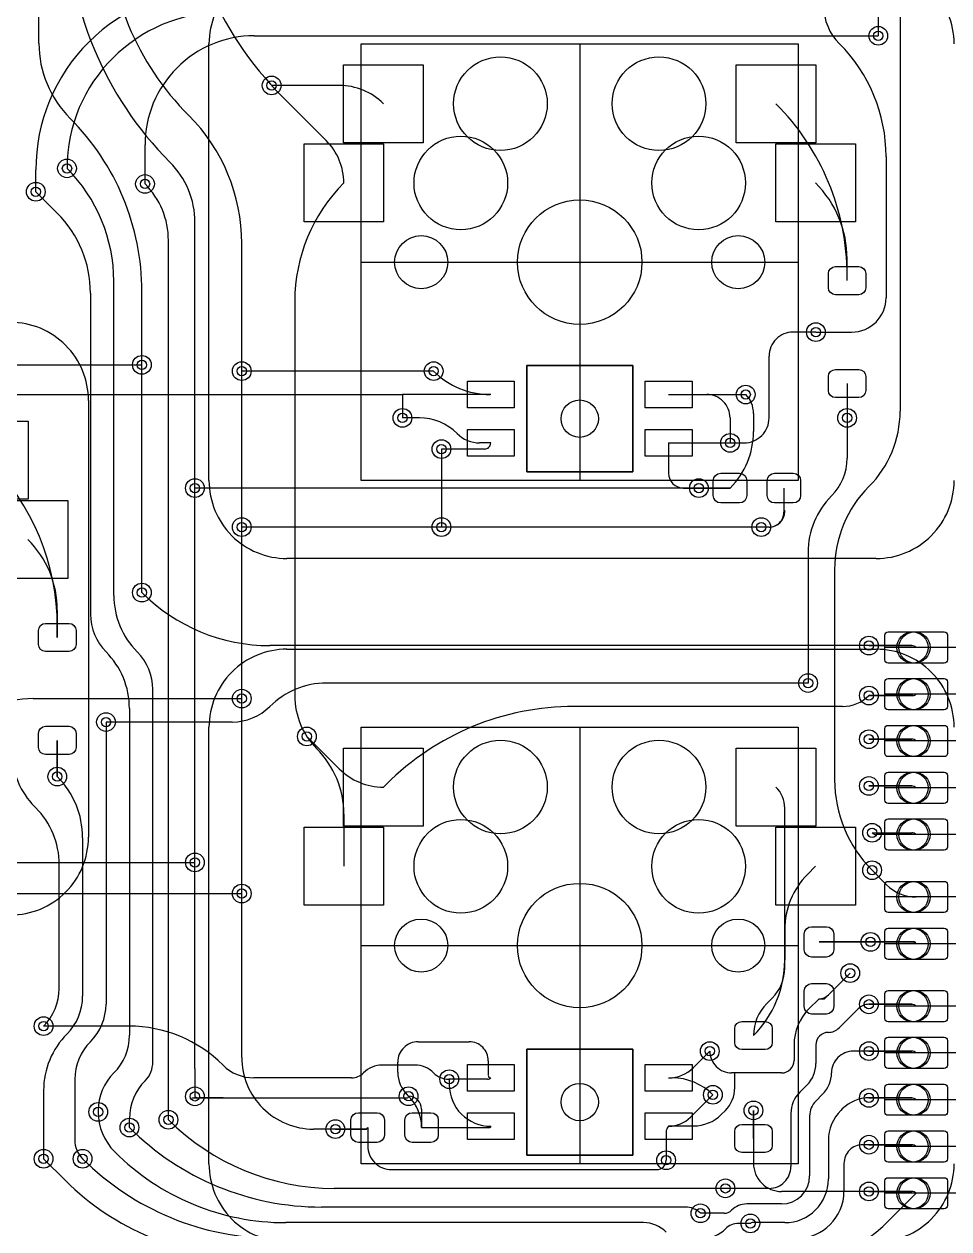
# Model space of a CAD drawing. Header units: millimetres. Extents: x -220 to 263, y -14 to 135.
# Drawn here: x -195.41 to -165.77, y 18.46 to 57.08 of the extents above; entities that cross this region are included whole.
import ezdxf

# ---------------------------------------------------------------- set-up
doc = ezdxf.new("R2010")
doc.units = ezdxf.units.MM
for name, color, linetype, lineweight, true_color in [('livello 1', 18, 'Continuous', 25, 0x000000), ('livello 2', 18, 'Continuous', 25, 0x000000), ('livello 5', 18, 'Continuous', 25, 0x000000), ('livello 9', 18, 'Continuous', 25, 0x000000)]:
    doc.layers.add(name, color=color, linetype=linetype, lineweight=lineweight, true_color=true_color)

msp = doc.modelspace()

# ---------------------------------------------------------------- linework, layer by layer
at = {"layer": 'livello 1', "color": 22, "true_color": 0xc83434, "flags": 128}
for points in [[(-189.232, 58.207, 0.414214), (-195.034, 52.405)], [(-189.034, 57.457, 0.414208), (-194.034, 52.457)], [(-188.034, 56.707, 0.414222), (-191.534, 53.207)], [(-183.893, 54.529, 0.198911), (-185.308, 55.115)], [(-169.034, 49.554, 0.198911), (-170.043, 51.989)], [(-170.767, 47.207, 0.414214), (-171.534, 46.44)], [(-172.334, 43.657, 0.414214), (-171.534, 44.457)], [(-180.653, 43.457, 0.414214), (-180.453, 43.657)], [(-171.534, 40.957, 0.414275), (-171.059, 41.432)], [(-194.345, 38.29, 0.198913), (-195.285, 40.559)], [(-191.634, 38.857, 0.198913), (-187.53, 37.157)], [(-166.821, 37.099, 0.198911), (-166.962, 37.157)], [(-185.723, 35.957, 0.198903), (-187.534, 35.207)], [(-169.179, 35.207, 0.198892), (-168.334, 35.557)], [(-166.922, 35.557, 0.198757), (-166.821, 35.599)], [(-195.12, 35.457, 0.198912), (-197.534, 34.457)], [(-188.741, 34.707, 0.198912), (-187.534, 35.207)], [(-177.784, 35.207, 0.19891), (-183.797, 32.716)], [(-166.821, 34.099, 0.198911), (-166.962, 34.157)], [(-185.312, 33.209, 0.19891), (-183.893, 32.621)], [(-166.821, 32.599, 0.198911), (-166.962, 32.657)], [(-168.234, 31.157, 0.198911), (-168.094, 31.099)], [(-170.304, 29.819, 0.198926), (-171.034, 28.057)], [(-167.768, 29.491, 0.198909), (-166.821, 29.099)], [(-166.821, 27.599, 0.198911), (-166.962, 27.657)], [(-172.034, 24.657, 0.198903), (-171.034, 27.071)], [(-169.934, 25.832, 0.198868), (-169.635, 25.956)], [(-166.821, 25.599, 0.198911), (-166.962, 25.657)], [(-189.034, 23.707, 0.198913), (-192.052, 24.957)], [(-166.821, 24.099, 0.198911), (-166.962, 24.157)], [(-189.034, 23.707, 0.198914), (-188.049, 23.299)], [(-183.93, 23.707, 0.19891), (-184.534, 23.457)], [(-182.284, 23.457, 0.198915), (-182.888, 23.707)], [(-174.753, 23.299, 0.198891), (-173.966, 23.625)], [(-184.915, 23.299, 0.198912), (-184.534, 23.457)], [(-182.284, 23.457, 0.19891), (-181.801, 23.257)], [(-180.554, 23.257, 0.1989), (-180.453, 23.299)], [(-189.934, 22.707, 0.19891), (-189.813, 22.657)], [(-183.14, 22.657, 0.414214), (-183.087, 22.71)], [(-182.672, 22.295, 0.414214), (-183.087, 22.71)], [(-166.821, 22.599, 0.198911), (-166.962, 22.657)], [(-193.034, 22.207, 0.198907), (-192.504, 20.927)], [(-174.753, 21.749, 0.198917), (-174.051, 22.04)], [(-192.034, 21.707, 0.198912), (-185.878, 19.157)], [(-190.784, 21.957, 0.198913), (-185.473, 19.757)], [(-184.446, 21.657, 0.413628), (-184.397, 21.707)], [(-180.495, 21.707, 0.414214), (-180.453, 21.749)], [(-192.504, 20.927, 0.198914), (-187.024, 18.657)], [(-184.397, 21.12, 0.414214), (-183.634, 20.357)], [(-166.821, 21.099, 0.198911), (-166.962, 21.157)], [(-193.534, 20.707, 0.198912), (-187.378, 18.157)], [(-175.134, 20.357, 0.414116), (-174.834, 20.657)], [(-172.034, 20.557, 0.414214), (-171.134, 19.657)], [(-194.083, 20.006, 0.198913), (-188.171, 17.557)], [(-166.821, 19.599, 0.198911), (-166.962, 19.657)], [(-173.734, 18.957, 0.19891), (-174.217, 19.157)], [(-174.834, 18.357, 0.198914), (-175.558, 18.657)], [(-172.51, 18.633, 0.198869), (-172.934, 18.457)], [(-171.734, 17.057, 0.198909), (-167.686, 18.734)], [(-173.658, 18.157, 0.198889), (-172.934, 18.457)]]:
    msp.add_lwpolyline(points, format="xyb", dxfattribs=at)
for points in [[(-188.034, 56.707), (-168.034, 56.707)], [(-182.618, 55.779), (-182.618, 53.279), (-185.168, 53.279), (-185.168, 55.779), (-182.618, 55.779)], [(-185.308, 55.115), (-187.476, 55.115)], [(-191.534, 51.957), (-191.534, 53.207)], [(-168.768, 53.239), (-168.768, 50.739), (-171.318, 50.739), (-171.318, 53.239), (-168.768, 53.239)], [(-195.034, 51.707), (-195.034, 52.405)], [(-169.034, 48.857), (-169.034, 49.554)], [(-168.659, 49.307), (-168.573, 49.29), (-168.5, 49.241), (-168.451, 49.168), (-168.434, 49.082), (-168.434, 48.632), (-168.451, 48.546), (-168.5, 48.473), (-168.573, 48.424), (-168.659, 48.407), (-169.409, 48.407), (-169.495, 48.424), (-169.568, 48.473), (-169.617, 48.546), (-169.634, 48.632), (-169.634, 49.082), (-169.617, 49.168), (-169.568, 49.241), (-169.495, 49.29), (-169.409, 49.307), (-168.659, 49.307)], [(-170.034, 47.207), (-170.767, 47.207)], [(-171.534, 44.457), (-171.534, 46.44)], [(-206.434, 46.157), (-191.634, 46.157)], [(-168.659, 46.007), (-168.573, 45.99), (-168.5, 45.941), (-168.451, 45.868), (-168.434, 45.782), (-168.434, 45.332), (-168.451, 45.246), (-168.5, 45.173), (-168.573, 45.124), (-168.659, 45.107), (-169.409, 45.107), (-169.495, 45.124), (-169.568, 45.173), (-169.617, 45.246), (-169.634, 45.332), (-169.634, 45.782), (-169.617, 45.868), (-169.568, 45.941), (-169.495, 45.99), (-169.409, 46.007), (-168.659, 46.007)], [(-182.284, 45.957), (-188.434, 45.957)], [(-181.203, 44.782), (-181.203, 45.632), (-179.703, 45.632), (-179.703, 44.782), (-181.203, 44.782)], [(-175.503, 44.782), (-175.503, 45.632), (-174.003, 45.632), (-174.003, 44.782), (-175.503, 44.782)], [(-207.034, 45.207), (-183.284, 45.207)], [(-180.453, 45.207), (-183.284, 45.207)], [(-183.284, 45.207), (-183.284, 44.457)], [(-174.753, 45.207), (-172.284, 45.207)], [(-169.034, 45.557), (-169.034, 44.457)], [(-181.203, 43.232), (-181.203, 44.082), (-179.703, 44.082), (-179.703, 43.232), (-181.203, 43.232)], [(-175.503, 43.232), (-175.503, 44.082), (-174.003, 44.082), (-174.003, 43.232), (-175.503, 43.232)], [(-174.753, 43.657), (-172.784, 43.657)], [(-172.784, 43.657), (-172.334, 43.657)], [(-180.653, 43.457), (-182.034, 43.457)], [(-173.322, 42.445), (-173.303, 42.535), (-173.252, 42.612), (-173.175, 42.664), (-173.084, 42.682), (-172.484, 42.682), (-172.393, 42.664), (-172.316, 42.612), (-172.265, 42.535), (-172.246, 42.445), (-172.246, 41.97), (-172.265, 41.879), (-172.316, 41.802), (-172.393, 41.75), (-172.484, 41.732), (-173.084, 41.732), (-173.175, 41.75), (-173.252, 41.802), (-173.303, 41.879), (-173.322, 41.97), (-173.322, 42.445)], [(-171.597, 42.445), (-171.578, 42.535), (-171.527, 42.612), (-171.45, 42.664), (-171.359, 42.682), (-170.759, 42.682), (-170.668, 42.664), (-170.591, 42.612), (-170.54, 42.535), (-170.522, 42.445), (-170.522, 41.97), (-170.54, 41.879), (-170.591, 41.802), (-170.668, 41.75), (-170.759, 41.732), (-171.359, 41.732), (-171.45, 41.75), (-171.527, 41.802), (-171.578, 41.879), (-171.597, 41.97), (-171.597, 42.445)], [(-173.784, 42.207), (-189.934, 42.207)], [(-172.784, 42.207), (-173.784, 42.207)], [(-171.059, 42.207), (-171.059, 41.432)], [(-194.01, 41.809), (-194.01, 39.309), (-196.56, 39.309), (-196.56, 41.809), (-194.01, 41.809)], [(-171.784, 40.957), (-188.434, 40.957)], [(-171.534, 40.957), (-171.784, 40.957)], [(-194.345, 37.419), (-194.345, 38.369)], [(-194.345, 38.29), (-194.345, 37.419)], [(-193.97, 37.869), (-193.884, 37.852), (-193.811, 37.804), (-193.762, 37.731), (-193.745, 37.644), (-193.745, 37.194), (-193.762, 37.108), (-193.811, 37.035), (-193.884, 36.987), (-193.97, 36.969), (-194.72, 36.969), (-194.806, 36.987), (-194.879, 37.035), (-194.928, 37.108), (-194.945, 37.194), (-194.945, 37.644), (-194.928, 37.731), (-194.879, 37.804), (-194.806, 37.852), (-194.72, 37.869), (-193.97, 37.869)], [(-167.821, 37.499), (-167.813, 37.537), (-167.792, 37.57), (-167.759, 37.591), (-167.721, 37.599), (-165.921, 37.599), (-165.883, 37.591), (-165.85, 37.57), (-165.829, 37.537), (-165.821, 37.499), (-165.821, 36.699), (-165.829, 36.661), (-165.85, 36.628), (-165.883, 36.606), (-165.921, 36.599), (-167.721, 36.599), (-167.759, 36.606), (-167.792, 36.628), (-167.813, 36.661), (-167.821, 36.699), (-167.821, 37.499)], [(-168.334, 37.157), (-187.53, 37.157)], [(-166.962, 37.157), (-168.334, 37.157)], [(-170.284, 35.957), (-185.723, 35.957)], [(-167.821, 35.999), (-167.813, 36.037), (-167.792, 36.07), (-167.759, 36.091), (-167.721, 36.099), (-165.921, 36.099), (-165.883, 36.091), (-165.85, 36.07), (-165.829, 36.037), (-165.821, 35.999), (-165.821, 35.199), (-165.829, 35.161), (-165.85, 35.128), (-165.883, 35.106), (-165.921, 35.099), (-167.721, 35.099), (-167.759, 35.106), (-167.792, 35.128), (-167.813, 35.161), (-167.821, 35.199), (-167.821, 35.999)], [(-166.922, 35.557), (-168.334, 35.557)], [(-195.12, 35.457), (-188.434, 35.457)], [(-169.179, 35.207), (-177.784, 35.207)], [(-193.97, 34.569), (-193.884, 34.552), (-193.811, 34.504), (-193.762, 34.431), (-193.745, 34.344), (-193.745, 33.894), (-193.762, 33.808), (-193.811, 33.735), (-193.884, 33.687), (-193.97, 33.669), (-194.72, 33.669), (-194.806, 33.687), (-194.879, 33.735), (-194.928, 33.808), (-194.945, 33.894), (-194.945, 34.344), (-194.928, 34.431), (-194.879, 34.504), (-194.806, 34.552), (-194.72, 34.569), (-193.97, 34.569)], [(-188.741, 34.707), (-192.784, 34.707)], [(-167.821, 34.499), (-167.813, 34.537), (-167.792, 34.57), (-167.759, 34.591), (-167.721, 34.599), (-165.921, 34.599), (-165.883, 34.591), (-165.85, 34.57), (-165.829, 34.537), (-165.821, 34.499), (-165.821, 33.699), (-165.829, 33.661), (-165.85, 33.628), (-165.883, 33.606), (-165.921, 33.599), (-167.721, 33.599), (-167.759, 33.606), (-167.792, 33.628), (-167.813, 33.661), (-167.821, 33.699), (-167.821, 34.499)], [(-194.345, 32.957), (-194.345, 34.119)], [(-185.312, 33.209), (-186.347, 34.244)], [(-166.962, 34.157), (-168.334, 34.157)], [(-182.618, 33.871), (-182.618, 31.371), (-185.168, 31.371), (-185.168, 33.871), (-182.618, 33.871)], [(-167.821, 32.999), (-167.813, 33.037), (-167.792, 33.07), (-167.759, 33.091), (-167.721, 33.099), (-165.921, 33.099), (-165.883, 33.091), (-165.85, 33.07), (-165.829, 33.037), (-165.821, 32.999), (-165.821, 32.199), (-165.829, 32.161), (-165.85, 32.128), (-165.883, 32.106), (-165.921, 32.099), (-167.721, 32.099), (-167.759, 32.106), (-167.792, 32.128), (-167.813, 32.161), (-167.821, 32.199), (-167.821, 32.999)], [(-183.797, 32.716), (-183.893, 32.621)], [(-166.962, 32.657), (-168.334, 32.657)], [(-168.768, 31.331), (-168.768, 28.831), (-171.318, 28.831), (-171.318, 31.331), (-168.768, 31.331)], [(-167.821, 31.499), (-167.813, 31.537), (-167.792, 31.57), (-167.759, 31.591), (-167.721, 31.599), (-165.921, 31.599), (-165.883, 31.591), (-165.85, 31.57), (-165.829, 31.537), (-165.821, 31.499), (-165.821, 30.699), (-165.829, 30.661), (-165.85, 30.628), (-165.883, 30.606), (-165.921, 30.599), (-167.721, 30.599), (-167.759, 30.606), (-167.792, 30.628), (-167.813, 30.661), (-167.821, 30.699), (-167.821, 31.499)], [(-166.821, 31.099), (-168.094, 31.099)], [(-204.534, 30.207), (-189.934, 30.207)], [(-170.043, 30.081), (-170.304, 29.819)], [(-167.768, 29.491), (-168.234, 29.957)], [(-167.821, 29.499), (-167.813, 29.537), (-167.792, 29.57), (-167.759, 29.591), (-167.721, 29.599), (-165.921, 29.599), (-165.883, 29.591), (-165.85, 29.57), (-165.829, 29.537), (-165.821, 29.499), (-165.821, 28.699), (-165.829, 28.661), (-165.85, 28.628), (-165.883, 28.606), (-165.921, 28.599), (-167.721, 28.599), (-167.759, 28.606), (-167.792, 28.628), (-167.813, 28.661), (-167.821, 28.699), (-167.821, 29.499)], [(-204.827, 29.207), (-188.534, 29.207)], [(-188.534, 29.207), (-188.434, 29.207)], [(-171.034, 28.057), (-171.034, 27.071)], [(-169.697, 28.145), (-169.606, 28.126), (-169.529, 28.075), (-169.477, 27.998), (-169.459, 27.907), (-169.459, 27.407), (-169.477, 27.316), (-169.529, 27.239), (-169.606, 27.188), (-169.697, 27.17), (-170.172, 27.17), (-170.262, 27.188), (-170.339, 27.239), (-170.391, 27.316), (-170.409, 27.407), (-170.409, 27.907), (-170.391, 27.998), (-170.339, 28.075), (-170.262, 28.126), (-170.172, 28.145), (-169.697, 28.145)], [(-167.821, 27.999), (-167.813, 28.037), (-167.792, 28.07), (-167.759, 28.091), (-167.721, 28.099), (-165.921, 28.099), (-165.883, 28.091), (-165.85, 28.07), (-165.829, 28.037), (-165.821, 27.999), (-165.821, 27.199), (-165.829, 27.161), (-165.85, 27.128), (-165.883, 27.106), (-165.921, 27.099), (-167.721, 27.099), (-167.759, 27.106), (-167.792, 27.128), (-167.813, 27.161), (-167.821, 27.199), (-167.821, 27.999)], [(-169.934, 27.657), (-168.284, 27.657)], [(-166.962, 27.657), (-168.284, 27.657)], [(-168.284, 27.657), (-166.879, 27.657)], [(-166.879, 27.657), (-166.821, 27.599)], [(-169.635, 25.956), (-168.934, 26.657)], [(-169.697, 26.32), (-169.606, 26.301), (-169.529, 26.25), (-169.477, 26.173), (-169.459, 26.082), (-169.459, 25.582), (-169.477, 25.491), (-169.529, 25.414), (-169.606, 25.363), (-169.697, 25.345), (-170.172, 25.345), (-170.262, 25.363), (-170.339, 25.414), (-170.391, 25.491), (-170.409, 25.582), (-170.409, 26.082), (-170.391, 26.173), (-170.339, 26.25), (-170.262, 26.301), (-170.172, 26.32), (-169.697, 26.32)], [(-167.821, 25.999), (-167.813, 26.037), (-167.792, 26.07), (-167.759, 26.091), (-167.721, 26.099), (-165.921, 26.099), (-165.883, 26.091), (-165.85, 26.07), (-165.829, 26.037), (-165.821, 25.999), (-165.821, 25.199), (-165.829, 25.161), (-165.85, 25.128), (-165.883, 25.106), (-165.921, 25.099), (-167.721, 25.099), (-167.759, 25.106), (-167.792, 25.128), (-167.813, 25.161), (-167.821, 25.199), (-167.821, 25.999)], [(-166.962, 25.657), (-168.334, 25.657)], [(-171.659, 25.107), (-171.573, 25.09), (-171.5, 25.041), (-171.451, 24.968), (-171.434, 24.882), (-171.434, 24.432), (-171.451, 24.346), (-171.5, 24.273), (-171.573, 24.224), (-171.659, 24.207), (-172.409, 24.207), (-172.495, 24.224), (-172.568, 24.273), (-172.617, 24.346), (-172.634, 24.432), (-172.634, 24.882), (-172.617, 24.968), (-172.568, 25.041), (-172.495, 25.09), (-172.409, 25.107), (-171.659, 25.107)], [(-192.052, 24.957), (-194.784, 24.957)], [(-167.821, 24.499), (-167.813, 24.537), (-167.792, 24.57), (-167.759, 24.591), (-167.721, 24.599), (-165.921, 24.599), (-165.883, 24.591), (-165.85, 24.57), (-165.829, 24.537), (-165.821, 24.499), (-165.821, 23.699), (-165.829, 23.661), (-165.85, 23.628), (-165.883, 23.606), (-165.921, 23.599), (-167.721, 23.599), (-167.759, 23.606), (-167.792, 23.628), (-167.813, 23.661), (-167.821, 23.699), (-167.821, 24.499)], [(-173.966, 23.625), (-173.434, 24.157)], [(-166.962, 24.157), (-168.334, 24.157)], [(-182.888, 23.707), (-183.93, 23.707)], [(-179.703, 23.724), (-179.703, 22.874), (-181.203, 22.874), (-181.203, 23.724), (-179.703, 23.724)], [(-174.003, 23.724), (-174.003, 22.874), (-175.503, 22.874), (-175.503, 23.724), (-174.003, 23.724)], [(-186.284, 23.299), (-188.049, 23.299)], [(-184.915, 23.299), (-186.284, 23.299)], [(-181.784, 23.257), (-181.801, 23.257)], [(-180.554, 23.257), (-181.784, 23.257)], [(-167.821, 22.999), (-167.813, 23.037), (-167.792, 23.07), (-167.759, 23.091), (-167.721, 23.099), (-165.921, 23.099), (-165.883, 23.091), (-165.85, 23.07), (-165.829, 23.037), (-165.821, 22.999), (-165.821, 22.199), (-165.829, 22.161), (-165.85, 22.128), (-165.883, 22.106), (-165.921, 22.099), (-167.721, 22.099), (-167.759, 22.106), (-167.792, 22.128), (-167.813, 22.161), (-167.821, 22.199), (-167.821, 22.999)], [(-190.034, 22.657), (-189.034, 22.657)], [(-189.034, 22.657), (-189.813, 22.657)], [(-189.034, 22.657), (-183.14, 22.657)], [(-174.051, 22.04), (-173.334, 22.757)], [(-166.962, 22.657), (-168.334, 22.657)], [(-183.859, 21.47), (-183.877, 21.379), (-183.929, 21.302), (-184.006, 21.25), (-184.097, 21.232), (-184.697, 21.232), (-184.787, 21.25), (-184.864, 21.302), (-184.916, 21.379), (-184.934, 21.47), (-184.934, 21.945), (-184.916, 22.035), (-184.864, 22.112), (-184.787, 22.164), (-184.697, 22.182), (-184.097, 22.182), (-184.006, 22.164), (-183.929, 22.112), (-183.877, 22.035), (-183.859, 21.945), (-183.859, 21.47)], [(-182.134, 21.47), (-182.152, 21.379), (-182.204, 21.302), (-182.281, 21.25), (-182.371, 21.232), (-182.972, 21.232), (-183.062, 21.25), (-183.139, 21.302), (-183.191, 21.379), (-183.209, 21.47), (-183.209, 21.945), (-183.191, 22.035), (-183.139, 22.112), (-183.062, 22.164), (-182.972, 22.182), (-182.371, 22.182), (-182.281, 22.164), (-182.204, 22.112), (-182.152, 22.035), (-182.134, 21.945), (-182.134, 21.47)], [(-182.672, 22.295), (-182.672, 21.707)], [(-179.703, 22.174), (-179.703, 21.324), (-181.203, 21.324), (-181.203, 22.174), (-179.703, 22.174)], [(-174.003, 22.174), (-174.003, 21.324), (-175.503, 21.324), (-175.503, 22.174), (-174.003, 22.174)], [(-172.034, 22.257), (-172.034, 21.357)], [(-184.447, 21.657), (-185.434, 21.657)], [(-184.397, 21.707), (-184.397, 21.12)], [(-182.672, 21.707), (-180.495, 21.707)], [(-171.659, 21.807), (-171.573, 21.79), (-171.5, 21.741), (-171.451, 21.668), (-171.434, 21.582), (-171.434, 21.132), (-171.451, 21.046), (-171.5, 20.973), (-171.573, 20.924), (-171.659, 20.907), (-172.409, 20.907), (-172.495, 20.924), (-172.568, 20.973), (-172.617, 21.046), (-172.634, 21.132), (-172.634, 21.582), (-172.617, 21.668), (-172.568, 21.741), (-172.495, 21.79), (-172.409, 21.807), (-171.659, 21.807)], [(-172.034, 21.357), (-172.034, 20.557)], [(-167.821, 21.499), (-167.813, 21.537), (-167.792, 21.57), (-167.759, 21.591), (-167.721, 21.599), (-165.921, 21.599), (-165.883, 21.591), (-165.85, 21.57), (-165.829, 21.537), (-165.821, 21.499), (-165.821, 20.699), (-165.829, 20.661), (-165.85, 20.628), (-165.883, 20.606), (-165.921, 20.599), (-167.721, 20.599), (-167.759, 20.606), (-167.792, 20.628), (-167.813, 20.661), (-167.821, 20.699), (-167.821, 21.499)], [(-166.962, 21.157), (-168.334, 21.157)], [(-194.083, 20.006), (-194.784, 20.707)], [(-183.634, 20.357), (-175.134, 20.357)], [(-167.821, 19.999), (-167.813, 20.037), (-167.792, 20.07), (-167.759, 20.091), (-167.721, 20.099), (-165.921, 20.099), (-165.883, 20.091), (-165.85, 20.07), (-165.829, 20.037), (-165.821, 19.999), (-165.821, 19.199), (-165.829, 19.161), (-165.85, 19.128), (-165.883, 19.106), (-165.921, 19.099), (-167.721, 19.099), (-167.759, 19.106), (-167.792, 19.128), (-167.813, 19.161), (-167.821, 19.199), (-167.821, 19.999)], [(-184.284, 19.757), (-185.473, 19.757)], [(-172.934, 19.757), (-184.284, 19.757)], [(-168.334, 19.657), (-171.134, 19.657)], [(-166.962, 19.657), (-168.334, 19.657)], [(-166.821, 19.599), (-167.686, 18.734)], [(-185.034, 19.157), (-185.878, 19.157)], [(-177.834, 19.157), (-185.034, 19.157)], [(-174.217, 19.157), (-177.834, 19.157)], [(-175.558, 18.657), (-187.024, 18.657)], [(-172.134, 18.633), (-172.51, 18.633)]]:
    msp.add_lwpolyline(points, dxfattribs=at)
at = {"layer": 'livello 1', "color": 254, "true_color": 0xd0d2cd, "flags": 128}
for points in [[(-179.303, 46.132), (-175.903, 46.132)], [(-179.303, 42.732), (-179.303, 46.132)], [(-175.903, 46.132), (-179.303, 46.132)], [(-179.303, 46.132), (-179.303, 42.732)], [(-175.903, 46.132), (-175.903, 42.732)], [(-175.903, 42.732), (-175.903, 46.132)], [(-175.903, 42.732), (-179.303, 42.732)], [(-179.303, 42.732), (-175.903, 42.732)], [(-179.303, 20.824), (-179.303, 24.224)], [(-179.303, 24.224), (-175.903, 24.224)], [(-175.903, 24.224), (-179.303, 24.224)], [(-179.303, 24.224), (-179.303, 20.824)], [(-175.903, 24.224), (-175.903, 20.824)], [(-175.903, 20.824), (-175.903, 24.224)], [(-175.903, 20.824), (-179.303, 20.824)], [(-179.303, 20.824), (-175.903, 20.824)]]:
    msp.add_lwpolyline(points, dxfattribs=at)
at = {"layer": 'livello 1', "color": 7, "true_color": 0xececec}
for centre in [(-168.034, 56.707), (-187.476, 55.115), (-194.034, 52.457), (-191.534, 51.957), (-195.034, 51.707), (-170.034, 47.207), (-191.634, 46.157), (-188.434, 45.957), (-182.284, 45.957), (-172.284, 45.207), (-183.284, 44.457), (-169.034, 44.457), (-182.034, 43.457), (-172.784, 43.657), (-189.934, 42.207), (-173.784, 42.207), (-188.434, 40.957), (-182.034, 40.957), (-171.784, 40.957), (-191.634, 38.857), (-168.334, 37.157), (-170.284, 35.957), (-188.434, 35.457), (-168.334, 35.557), (-192.784, 34.707), (-186.347, 34.244), (-168.334, 34.157), (-194.345, 32.957), (-168.334, 32.657), (-168.234, 31.157), (-189.934, 30.207), (-168.234, 29.957), (-188.434, 29.207), (-168.284, 27.657), (-168.934, 26.657), (-168.334, 25.657), (-194.784, 24.957), (-173.434, 24.157), (-168.334, 24.157), (-181.784, 23.257), (-189.934, 22.707), (-183.087, 22.71), (-173.334, 22.757), (-168.334, 22.657), (-193.034, 22.207), (-172.034, 22.257), (-190.784, 21.957), (-192.034, 21.707), (-185.434, 21.657), (-168.334, 21.157), (-194.784, 20.707), (-193.534, 20.707), (-174.834, 20.657), (-172.934, 19.757), (-168.334, 19.657), (-173.734, 18.957), (-172.134, 18.633)]:
    msp.add_circle(centre, 0.3, dxfattribs=at)
at = {"layer": 'livello 1', "color": 7}
for centre, radius in [((-168.034, 56.707), 0.15), ((-180.143, 54.529), 1.5), ((-175.063, 54.529), 1.5), ((-187.476, 55.115), 0.15), ((-181.413, 51.989), 1.5), ((-173.793, 51.989), 1.5), ((-194.034, 52.457), 0.15), ((-195.034, 51.707), 0.15), ((-191.534, 51.957), 0.15), ((-177.603, 49.449), 1.994), ((-177.603, 49.449), 1.994), ((-182.683, 49.449), 0.851), ((-182.683, 49.449), 0.851), ((-172.523, 49.449), 0.851), ((-172.523, 49.449), 0.851), ((-170.034, 47.207), 0.15), ((-191.634, 46.157), 0.15), ((-188.434, 45.957), 0.15), ((-182.284, 45.957), 0.15), ((-172.284, 45.207), 0.15), ((-183.284, 44.457), 0.15), ((-169.034, 44.457), 0.15), ((-172.784, 43.657), 0.15), ((-182.034, 43.457), 0.15), ((-189.934, 42.207), 0.15), ((-173.784, 42.207), 0.15), ((-188.434, 40.957), 0.15), ((-182.034, 40.957), 0.15), ((-171.784, 40.957), 0.15), ((-191.634, 38.857), 0.15), ((-168.334, 37.157), 0.15), ((-170.284, 35.957), 0.15), ((-188.434, 35.457), 0.15), ((-168.334, 35.557), 0.15), ((-192.784, 34.707), 0.15), ((-186.347, 34.244), 0.15), ((-180.143, 32.621), 1.5), ((-175.063, 32.621), 1.5), ((-168.334, 34.157), 0.15), ((-194.345, 32.957), 0.15), ((-168.334, 32.657), 0.15), ((-181.413, 30.081), 1.5), ((-173.793, 30.081), 1.5), ((-168.234, 31.157), 0.15), ((-189.934, 30.207), 0.15), ((-168.234, 29.957), 0.15), ((-188.434, 29.207), 0.15), ((-177.603, 27.541), 1.994), ((-177.603, 27.541), 1.994), ((-182.683, 27.541), 0.851), ((-182.683, 27.541), 0.851), ((-172.523, 27.541), 0.851), ((-172.523, 27.541), 0.851), ((-168.284, 27.657), 0.15), ((-168.934, 26.657), 0.15), ((-168.334, 25.657), 0.15), ((-194.784, 24.957), 0.15), ((-173.434, 24.157), 0.15), ((-168.334, 24.157), 0.15), ((-181.784, 23.257), 0.15), ((-189.934, 22.707), 0.15), ((-183.087, 22.71), 0.15), ((-173.334, 22.757), 0.15), ((-168.334, 22.657), 0.15), ((-172.034, 22.257), 0.15), ((-193.034, 22.207), 0.15), ((-190.784, 21.957), 0.15), ((-192.034, 21.707), 0.15), ((-185.434, 21.657), 0.15), ((-168.334, 21.157), 0.15), ((-194.784, 20.707), 0.15), ((-193.534, 20.707), 0.15), ((-174.834, 20.657), 0.15), ((-172.934, 19.757), 0.15), ((-168.334, 19.657), 0.15), ((-173.734, 18.957), 0.15), ((-172.134, 18.633), 0.15)]:
    msp.add_circle(centre, radius, dxfattribs=at)
at = {"layer": 'livello 1', "color": 22, "true_color": 0xc83434}
for centre in [(-177.603, 44.432), (-177.603, 22.524)]:
    msp.add_circle(centre, 0.599, dxfattribs=at)
at = {"layer": 'livello 2', "color": 163, "true_color": 0x4d7fc4, "flags": 128}
for points in [[(-167.334, 71.849), (-167.334, 44.671)], [(-168.034, 71.543), (-168.034, 56.707)], [(-194.934, 56.471), (-194.934, 65.509)], [(-172.588, 53.279), (-172.588, 55.779), (-170.038, 55.779), (-170.038, 53.279), (-172.588, 53.279)], [(-187.134, 54.757), (-185.726, 53.349)], [(-186.438, 50.739), (-186.438, 53.239), (-183.888, 53.239), (-183.888, 50.739), (-186.438, 50.739)], [(-167.784, 52.836), (-167.784, 48.311)], [(-195.034, 51.707), (-194.345, 51.018)], [(-189.934, 42.207), (-189.934, 50.726)], [(-190.784, 21.957), (-190.784, 50.146)], [(-188.434, 45.957), (-188.434, 50.053)], [(-168.659, 49.307), (-168.573, 49.29), (-168.5, 49.241), (-168.451, 49.168), (-168.434, 49.082), (-168.434, 48.632), (-168.451, 48.546), (-168.5, 48.473), (-168.573, 48.424), (-168.659, 48.407), (-169.409, 48.407), (-169.495, 48.424), (-169.568, 48.473), (-169.617, 48.546), (-169.634, 48.632), (-169.634, 49.082), (-169.617, 49.168), (-169.568, 49.241), (-169.495, 49.29), (-169.409, 49.307), (-168.659, 49.307)], [(-192.534, 46.457), (-192.534, 48.836)], [(-169.034, 48.857), (-169.034, 49.028)], [(-193.284, 48.457), (-193.284, 38.664)], [(-191.634, 46.157), (-191.634, 48.504)], [(-186.734, 48.195), (-186.734, 35.547)], [(-170.034, 47.207), (-168.888, 47.207)], [(-192.534, 39.207), (-192.534, 46.457)], [(-191.634, 38.857), (-191.634, 46.157)], [(-168.659, 46.007), (-168.573, 45.99), (-168.5, 45.941), (-168.451, 45.868), (-168.434, 45.782), (-168.434, 45.332), (-168.451, 45.246), (-168.5, 45.173), (-168.573, 45.124), (-168.659, 45.107), (-169.409, 45.107), (-169.495, 45.124), (-169.568, 45.173), (-169.617, 45.246), (-169.634, 45.332), (-169.634, 45.782), (-169.617, 45.868), (-169.568, 45.941), (-169.495, 45.99), (-169.409, 46.007), (-168.659, 46.007)], [(-188.434, 40.957), (-188.434, 45.957)], [(-181.203, 44.782), (-181.203, 45.632), (-179.703, 45.632), (-179.703, 44.782), (-181.203, 44.782)], [(-175.503, 44.782), (-175.503, 45.632), (-174.003, 45.632), (-174.003, 44.782), (-175.503, 44.782)], [(-180.453, 45.207), (-180.474, 45.207)], [(-174.753, 45.207), (-173.534, 45.207)], [(-169.034, 45.557), (-169.034, 43.164)], [(-182.741, 44.457), (-183.284, 44.457)], [(-172.784, 44.457), (-172.784, 43.657)], [(-172.034, 44.603), (-172.034, 44.018)], [(-197.83, 41.849), (-197.83, 44.349), (-195.28, 44.349), (-195.28, 41.849), (-197.83, 41.849)], [(-181.203, 43.232), (-181.203, 44.082), (-179.703, 44.082), (-179.703, 43.232), (-181.203, 43.232)], [(-175.503, 43.232), (-175.503, 44.082), (-174.003, 44.082), (-174.003, 43.232), (-175.503, 43.232)], [(-180.453, 43.657), (-180.81, 43.657)], [(-174.753, 43.657), (-174.753, 42.676)], [(-182.034, 43.457), (-182.034, 40.957)], [(-173.322, 42.445), (-173.303, 42.535), (-173.252, 42.612), (-173.175, 42.664), (-173.084, 42.682), (-172.484, 42.682), (-172.393, 42.664), (-172.316, 42.612), (-172.265, 42.535), (-172.246, 42.445), (-172.246, 41.97), (-172.265, 41.879), (-172.316, 41.802), (-172.393, 41.75), (-172.484, 41.732), (-173.084, 41.732), (-173.175, 41.75), (-173.252, 41.802), (-173.303, 41.879), (-173.322, 41.97), (-173.322, 42.445)], [(-171.597, 42.445), (-171.578, 42.535), (-171.527, 42.612), (-171.45, 42.664), (-171.359, 42.682), (-170.759, 42.682), (-170.668, 42.664), (-170.591, 42.612), (-170.54, 42.535), (-170.522, 42.445), (-170.522, 41.97), (-170.54, 41.879), (-170.591, 41.802), (-170.668, 41.75), (-170.759, 41.732), (-171.359, 41.732), (-171.45, 41.75), (-171.527, 41.802), (-171.578, 41.879), (-171.597, 41.97), (-171.597, 42.445)], [(-189.934, 30.207), (-189.934, 42.207)], [(-174.284, 42.207), (-172.784, 42.207)], [(-171.059, 42.207), (-171.059, 41.517)], [(-188.434, 35.457), (-188.434, 40.957)], [(-171.534, 40.957), (-171.784, 40.957)], [(-170.284, 40.146), (-170.284, 35.957)], [(-169.434, 39.601), (-169.434, 32.854)], [(-192.534, 38.768), (-192.534, 39.207)], [(-193.284, 38.664), (-193.284, 38.164)], [(-193.97, 37.869), (-193.884, 37.852), (-193.811, 37.804), (-193.762, 37.731), (-193.745, 37.644), (-193.745, 37.194), (-193.762, 37.108), (-193.811, 37.035), (-193.884, 36.987), (-193.97, 36.969), (-194.72, 36.969), (-194.806, 36.987), (-194.879, 37.035), (-194.928, 37.108), (-194.945, 37.194), (-194.945, 37.644), (-194.928, 37.731), (-194.879, 37.804), (-194.806, 37.852), (-194.72, 37.869), (-193.97, 37.869)], [(-194.345, 37.419), (-194.345, 37.764)], [(-167.821, 37.499), (-167.813, 37.537), (-167.792, 37.57), (-167.759, 37.591), (-167.721, 37.599), (-165.921, 37.599), (-165.883, 37.591), (-165.85, 37.57), (-165.829, 37.537), (-165.821, 37.499), (-165.821, 36.699), (-165.829, 36.661), (-165.85, 36.628), (-165.883, 36.606), (-165.921, 36.599), (-167.721, 36.599), (-167.759, 36.606), (-167.792, 36.628), (-167.813, 36.661), (-167.821, 36.699), (-167.821, 37.499)], [(-168.334, 37.157), (-166.962, 37.157)], [(-167.821, 35.999), (-167.813, 36.037), (-167.792, 36.07), (-167.759, 36.091), (-167.721, 36.099), (-165.921, 36.099), (-165.883, 36.091), (-165.85, 36.07), (-165.829, 36.037), (-165.821, 35.999), (-165.821, 35.199), (-165.829, 35.161), (-165.85, 35.128), (-165.883, 35.106), (-165.921, 35.099), (-167.721, 35.099), (-167.759, 35.106), (-167.792, 35.128), (-167.813, 35.161), (-167.821, 35.199), (-167.821, 35.999)], [(-191.284, 24.457), (-191.284, 35.75)], [(-168.334, 35.557), (-166.922, 35.557)], [(-188.434, 29.207), (-188.434, 35.457)], [(-192.034, 35.146), (-192.034, 24.664)], [(-193.97, 34.569), (-193.884, 34.552), (-193.811, 34.504), (-193.762, 34.431), (-193.745, 34.344), (-193.745, 33.894), (-193.762, 33.808), (-193.811, 33.735), (-193.884, 33.687), (-193.97, 33.669), (-194.72, 33.669), (-194.806, 33.687), (-194.879, 33.735), (-194.928, 33.808), (-194.945, 33.894), (-194.945, 34.344), (-194.928, 34.431), (-194.879, 34.504), (-194.806, 34.552), (-194.72, 34.569), (-193.97, 34.569)], [(-192.784, 34.707), (-192.784, 25.664)], [(-167.821, 34.499), (-167.813, 34.537), (-167.792, 34.57), (-167.759, 34.591), (-167.721, 34.599), (-165.921, 34.599), (-165.883, 34.591), (-165.85, 34.57), (-165.829, 34.537), (-165.821, 34.499), (-165.821, 33.699), (-165.829, 33.661), (-165.85, 33.628), (-165.883, 33.606), (-165.921, 33.599), (-167.721, 33.599), (-167.759, 33.606), (-167.792, 33.628), (-167.813, 33.661), (-167.821, 33.699), (-167.821, 34.499)], [(-194.345, 34.119), (-194.345, 32.957)], [(-168.334, 34.157), (-166.962, 34.157)], [(-172.588, 31.371), (-172.588, 33.871), (-170.038, 33.871), (-170.038, 31.371), (-172.588, 31.371)], [(-167.821, 32.999), (-167.813, 33.037), (-167.792, 33.07), (-167.759, 33.091), (-167.721, 33.099), (-165.921, 33.099), (-165.883, 33.091), (-165.85, 33.07), (-165.829, 33.037), (-165.821, 32.999), (-165.821, 32.199), (-165.829, 32.161), (-165.85, 32.128), (-165.883, 32.106), (-165.921, 32.099), (-167.721, 32.099), (-167.759, 32.106), (-167.792, 32.128), (-167.813, 32.161), (-167.821, 32.199), (-167.821, 32.999)], [(-168.334, 32.657), (-166.962, 32.657)], [(-195.034, 31.957), (-195.077, 32)], [(-185.163, 31.753), (-185.163, 30.081)], [(-171.034, 26.823), (-171.034, 31.948)], [(-186.438, 28.831), (-186.438, 31.331), (-183.888, 31.331), (-183.888, 28.831), (-186.438, 28.831)], [(-167.821, 31.499), (-167.813, 31.537), (-167.792, 31.57), (-167.759, 31.591), (-167.721, 31.599), (-165.921, 31.599), (-165.883, 31.591), (-165.85, 31.57), (-165.829, 31.537), (-165.821, 31.499), (-165.821, 30.699), (-165.829, 30.661), (-165.85, 30.628), (-165.883, 30.606), (-165.921, 30.599), (-167.721, 30.599), (-167.759, 30.606), (-167.792, 30.628), (-167.813, 30.661), (-167.821, 30.699), (-167.821, 31.499)], [(-193.534, 30.999), (-193.534, 25.914)], [(-168.234, 31.157), (-166.962, 31.157)], [(-194.284, 26.164), (-194.284, 30.146)], [(-189.934, 23.598), (-189.934, 30.207)], [(-168.234, 29.957), (-167.768, 29.491)], [(-167.821, 29.499), (-167.813, 29.537), (-167.792, 29.57), (-167.759, 29.591), (-167.721, 29.599), (-165.921, 29.599), (-165.883, 29.591), (-165.85, 29.57), (-165.829, 29.537), (-165.821, 29.499), (-165.821, 28.699), (-165.829, 28.661), (-165.85, 28.628), (-165.883, 28.606), (-165.921, 28.599), (-167.721, 28.599), (-167.759, 28.606), (-167.792, 28.628), (-167.813, 28.661), (-167.821, 28.699), (-167.821, 29.499)], [(-188.434, 23.957), (-188.434, 29.207)], [(-169.697, 28.145), (-169.606, 28.126), (-169.529, 28.075), (-169.477, 27.998), (-169.459, 27.907), (-169.459, 27.407), (-169.477, 27.316), (-169.529, 27.239), (-169.606, 27.188), (-169.697, 27.17), (-170.172, 27.17), (-170.262, 27.188), (-170.339, 27.239), (-170.391, 27.316), (-170.409, 27.407), (-170.409, 27.907), (-170.391, 27.998), (-170.339, 28.075), (-170.262, 28.126), (-170.172, 28.145), (-169.697, 28.145)], [(-167.821, 27.999), (-167.813, 28.037), (-167.792, 28.07), (-167.759, 28.091), (-167.721, 28.099), (-165.921, 28.099), (-165.883, 28.091), (-165.85, 28.07), (-165.829, 28.037), (-165.821, 27.999), (-165.821, 27.199), (-165.829, 27.161), (-165.85, 27.128), (-165.883, 27.106), (-165.921, 27.099), (-167.721, 27.099), (-167.759, 27.106), (-167.792, 27.128), (-167.813, 27.161), (-167.821, 27.199), (-167.821, 27.999)], [(-166.879, 27.657), (-169.934, 27.657)], [(-166.821, 27.599), (-166.879, 27.657)], [(-169.759, 25.832), (-168.934, 26.657)], [(-169.697, 26.32), (-169.606, 26.301), (-169.529, 26.25), (-169.477, 26.173), (-169.459, 26.082), (-169.459, 25.582), (-169.477, 25.491), (-169.529, 25.414), (-169.606, 25.363), (-169.697, 25.345), (-170.172, 25.345), (-170.262, 25.363), (-170.339, 25.414), (-170.391, 25.491), (-170.409, 25.582), (-170.409, 26.082), (-170.391, 26.173), (-170.339, 26.25), (-170.262, 26.301), (-170.172, 26.32), (-169.697, 26.32)], [(-167.821, 25.999), (-167.813, 26.037), (-167.792, 26.07), (-167.759, 26.091), (-167.721, 26.099), (-165.921, 26.099), (-165.883, 26.091), (-165.85, 26.07), (-165.829, 26.037), (-165.821, 25.999), (-165.821, 25.199), (-165.829, 25.161), (-165.85, 25.128), (-165.883, 25.106), (-165.921, 25.099), (-167.721, 25.099), (-167.759, 25.106), (-167.792, 25.128), (-167.813, 25.161), (-167.821, 25.199), (-167.821, 25.999)], [(-171.61, 25.681), (-171.434, 25.857)], [(-169.934, 25.832), (-170.257, 25.509)], [(-169.934, 25.832), (-169.759, 25.832)], [(-168.675, 25.516), (-169.134, 25.057)], [(-168.334, 25.657), (-166.962, 25.657)], [(-171.659, 25.107), (-171.573, 25.09), (-171.5, 25.041), (-171.451, 24.968), (-171.434, 24.882), (-171.434, 24.432), (-171.451, 24.346), (-171.5, 24.273), (-171.573, 24.224), (-171.659, 24.207), (-172.409, 24.207), (-172.495, 24.224), (-172.568, 24.273), (-172.617, 24.346), (-172.634, 24.432), (-172.634, 24.882), (-172.617, 24.968), (-172.568, 25.041), (-172.495, 25.09), (-172.409, 25.107), (-171.659, 25.107)], [(-169.134, 25.057), (-169.293, 24.898)], [(-191.284, 23.811), (-191.284, 24.457)], [(-182.781, 24.457), (-181.143, 24.457)], [(-170.734, 24.357), (-170.734, 23.857)], [(-170.034, 24.357), (-170.034, 23.757)], [(-167.821, 24.499), (-167.813, 24.537), (-167.792, 24.57), (-167.759, 24.591), (-167.721, 24.599), (-165.921, 24.599), (-165.883, 24.591), (-165.85, 24.57), (-165.829, 24.537), (-165.821, 24.499), (-165.821, 23.699), (-165.829, 23.661), (-165.85, 23.628), (-165.883, 23.606), (-165.921, 23.599), (-167.721, 23.599), (-167.759, 23.606), (-167.792, 23.628), (-167.813, 23.661), (-167.821, 23.699), (-167.821, 24.499)], [(-168.334, 24.157), (-168.834, 24.157)], [(-168.334, 24.157), (-166.962, 24.157)], [(-189.934, 23.598), (-189.934, 22.707)], [(-183.434, 23.481), (-183.434, 23.805)], [(-179.703, 23.724), (-179.703, 22.874), (-181.203, 22.874), (-181.203, 23.724), (-179.703, 23.724)], [(-180.534, 23.848), (-180.534, 23.381)], [(-174.003, 23.724), (-174.003, 22.874), (-175.503, 22.874), (-175.503, 23.724), (-174.003, 23.724)], [(-193.784, 23.25), (-193.784, 21.311)], [(-181.784, 23.257), (-181.784, 23.081)], [(-174.753, 23.299), (-174.643, 23.299)], [(-172.634, 23.457), (-172.734, 23.457)], [(-171.134, 23.457), (-172.634, 23.457)], [(-172.634, 22.981), (-172.634, 23.457)], [(-194.784, 22.896), (-194.784, 20.707)], [(-170.434, 22.957), (-170.551, 22.84)], [(-170.317, 23.074), (-170.434, 22.957)], [(-167.821, 22.999), (-167.813, 23.037), (-167.792, 23.07), (-167.759, 23.091), (-167.721, 23.099), (-165.921, 23.099), (-165.883, 23.091), (-165.85, 23.07), (-165.829, 23.037), (-165.821, 22.999), (-165.821, 22.199), (-165.829, 22.161), (-165.85, 22.128), (-165.883, 22.106), (-165.921, 22.099), (-167.721, 22.099), (-167.759, 22.106), (-167.792, 22.128), (-167.813, 22.161), (-167.821, 22.199), (-167.821, 22.999)], [(-183.087, 22.71), (-183.134, 22.757)], [(-169.817, 22.774), (-170.034, 22.557)], [(-168.334, 22.657), (-168.434, 22.657)], [(-168.334, 22.657), (-166.962, 22.657)], [(-193.034, 22.25), (-193.034, 22.207)], [(-183.859, 21.47), (-183.877, 21.379), (-183.929, 21.302), (-184.006, 21.25), (-184.097, 21.232), (-184.697, 21.232), (-184.787, 21.25), (-184.864, 21.302), (-184.916, 21.379), (-184.934, 21.47), (-184.934, 21.945), (-184.916, 22.035), (-184.864, 22.112), (-184.787, 22.164), (-184.697, 22.182), (-184.097, 22.182), (-184.006, 22.164), (-183.929, 22.112), (-183.877, 22.035), (-183.859, 21.945), (-183.859, 21.47)], [(-182.134, 21.47), (-182.152, 21.379), (-182.204, 21.302), (-182.281, 21.25), (-182.371, 21.232), (-182.972, 21.232), (-183.062, 21.25), (-183.139, 21.302), (-183.191, 21.379), (-183.209, 21.47), (-183.209, 21.945), (-183.191, 22.035), (-183.139, 22.112), (-183.062, 22.164), (-182.972, 22.182), (-182.371, 22.182), (-182.281, 22.164), (-182.204, 22.112), (-182.152, 22.035), (-182.134, 21.945), (-182.134, 21.47)], [(-179.703, 22.174), (-179.703, 21.324), (-181.203, 21.324), (-181.203, 22.174), (-179.703, 22.174)], [(-174.003, 22.174), (-174.003, 21.324), (-175.503, 21.324), (-175.503, 22.174), (-174.003, 22.174)], [(-173.066, 22.125), (-172.934, 22.257)], [(-172.034, 21.357), (-172.034, 22.257)], [(-170.834, 22.157), (-170.834, 20.457)], [(-170.234, 22.074), (-170.234, 20.157)], [(-169.188, 22.303), (-169.234, 22.257)], [(-192.034, 21.707), (-192.034, 22)], [(-185.434, 21.657), (-186.134, 21.657)], [(-185.434, 21.657), (-184.447, 21.657)], [(-174.734, 21.757), (-173.955, 21.757)], [(-171.659, 21.807), (-171.573, 21.79), (-171.5, 21.741), (-171.451, 21.668), (-171.434, 21.582), (-171.434, 21.132), (-171.451, 21.046), (-171.5, 20.973), (-171.573, 20.924), (-171.659, 20.907), (-172.409, 20.907), (-172.495, 20.924), (-172.568, 20.973), (-172.617, 21.046), (-172.634, 21.132), (-172.634, 21.582), (-172.617, 21.668), (-172.568, 21.741), (-172.495, 21.79), (-172.409, 21.807), (-171.659, 21.807)], [(-174.834, 21.553), (-174.834, 20.657)], [(-169.634, 21.291), (-169.634, 20.057)], [(-167.821, 21.499), (-167.813, 21.537), (-167.792, 21.57), (-167.759, 21.591), (-167.721, 21.599), (-165.921, 21.599), (-165.883, 21.591), (-165.85, 21.57), (-165.829, 21.537), (-165.821, 21.499), (-165.821, 20.699), (-165.829, 20.661), (-165.85, 20.628), (-165.883, 20.606), (-165.921, 20.599), (-167.721, 20.599), (-167.759, 20.606), (-167.792, 20.628), (-167.813, 20.661), (-167.821, 20.699), (-167.821, 21.499)], [(-168.334, 21.157), (-168.534, 21.157)], [(-168.334, 21.157), (-166.962, 21.157)], [(-169.134, 20.557), (-169.134, 19.657)], [(-167.821, 19.999), (-167.813, 20.037), (-167.792, 20.07), (-167.759, 20.091), (-167.721, 20.099), (-165.921, 20.099), (-165.883, 20.091), (-165.85, 20.07), (-165.829, 20.037), (-165.821, 19.999), (-165.821, 19.199), (-165.829, 19.161), (-165.85, 19.128), (-165.883, 19.106), (-165.921, 19.099), (-167.721, 19.099), (-167.759, 19.106), (-167.792, 19.128), (-167.813, 19.161), (-167.821, 19.199), (-167.821, 19.999)], [(-171.534, 19.757), (-172.934, 19.757)], [(-168.334, 19.657), (-166.962, 19.657)], [(-172.975, 18.957), (-173.734, 18.957)], [(-171.134, 19.257), (-172.251, 19.257)], [(-171.034, 18.657), (-172.075, 18.657)]]:
    msp.add_lwpolyline(points, dxfattribs=at)
for points in [[(-190.402, 62.647, 0.198913), (-187.134, 54.757)], [(-194.034, 60.624, 0.198912), (-190.734, 52.657)], [(-192.734, 60.434, 0.198914), (-190.134, 54.157)], [(-169.784, 57.664, 0.198912), (-169.284, 56.457)], [(-194.934, 56.471, 0.198912), (-193.934, 54.057)], [(-167.784, 52.836, 0.198912), (-169.284, 56.457)], [(-169.034, 49.028, 0.19891), (-171.313, 54.529)], [(-188.434, 50.053, 0.198915), (-190.134, 54.157)], [(-191.634, 48.504, 0.198914), (-193.934, 54.057)], [(-185.163, 51.989, 0.198914), (-185.726, 53.349)], [(-189.934, 50.726, 0.198917), (-190.734, 52.657)], [(-192.534, 48.836, 0.198912), (-194.034, 52.457)], [(-190.784, 50.146, 0.198917), (-191.534, 51.957)], [(-185.163, 51.989, 0.198914), (-186.734, 48.195)], [(-193.284, 48.457, 0.198915), (-194.345, 51.018)], [(-168.888, 47.207, 0.41416), (-167.784, 48.311)], [(-182.284, 45.957, 0.198913), (-180.474, 45.207)], [(-172.784, 44.457, 0.414214), (-173.534, 45.207)], [(-172.034, 44.603, 0.198927), (-172.284, 45.207)], [(-181.534, 43.957, 0.198912), (-182.741, 44.457)], [(-168.334, 42.257, 0.198903), (-167.334, 44.671)], [(-181.534, 43.957, 0.198913), (-180.81, 43.657)], [(-172.784, 42.207, 0.198921), (-172.034, 44.018)], [(-194.345, 37.764, 0.198912), (-196.555, 43.099)], [(-169.534, 41.957, 0.198906), (-169.034, 43.164)], [(-174.753, 42.676, 0.414214), (-174.284, 42.207)], [(-168.334, 42.257, 0.198909), (-169.434, 39.601)], [(-169.534, 41.957, 0.198921), (-170.284, 40.146)], [(-171.534, 40.957, 0.414155), (-171.034, 41.457)], [(-171.059, 41.517, 0.199062), (-171.034, 41.457)], [(-192.534, 38.768, 0.198917), (-191.784, 36.957)], [(-193.284, 38.164, 0.198912), (-192.784, 36.957)], [(-166.821, 37.099, 0.198911), (-166.962, 37.157)], [(-192.034, 35.146, 0.198917), (-192.784, 36.957)], [(-191.284, 35.75, 0.198912), (-191.784, 36.957)], [(-186.734, 35.547, 0.198911), (-186.034, 33.857)], [(-166.922, 35.557, 0.198908), (-166.821, 35.599)], [(-166.821, 34.099, 0.198911), (-166.962, 34.157)], [(-195.784, 33.707, 0.198913), (-195.077, 32)], [(-185.163, 31.753, 0.19891), (-186.034, 33.857)], [(-193.534, 30.999, 0.198914), (-194.345, 32.957)], [(-169.434, 32.854, 0.198915), (-168.234, 29.957)], [(-171.034, 31.948, 0.198917), (-171.313, 32.621)], [(-166.821, 32.599, 0.198911), (-166.962, 32.657)], [(-194.284, 30.146, 0.198917), (-195.034, 31.957)], [(-166.821, 31.099, 0.198911), (-166.962, 31.157)], [(-167.768, 29.491, 0.198909), (-166.821, 29.099)], [(-166.821, 27.599, 0.198911), (-166.962, 27.657)], [(-171.434, 25.857, 0.198913), (-171.034, 26.823)], [(-194.784, 24.957, 0.198906), (-194.284, 26.164)], [(-194.034, 24.707, 0.198906), (-193.534, 25.914)], [(-193.284, 24.457, 0.198906), (-192.784, 25.664)], [(-171.61, 25.681, 0.198911), (-172.034, 24.657)], [(-170.257, 25.509, 0.198925), (-170.734, 24.357)], [(-168.334, 25.657, 0.198915), (-168.675, 25.516)], [(-166.821, 25.599, 0.198911), (-166.962, 25.657)], [(-169.634, 24.757, 0.414214), (-170.034, 24.357)], [(-169.634, 24.757, 0.198915), (-169.293, 24.898)], [(-194.034, 24.707, 0.198921), (-194.784, 22.896)], [(-193.284, 24.457, 0.198906), (-193.784, 23.25)], [(-192.534, 23.457, 0.198893), (-192.034, 24.664)], [(-182.781, 24.457, 0.414214), (-183.434, 23.805)], [(-180.534, 23.848, 0.414214), (-181.143, 24.457)], [(-188.434, 23.957, 0.414214), (-186.134, 21.657)], [(-173.434, 24.157, 0.414214), (-172.734, 23.457)], [(-168.834, 24.157, 0.414255), (-169.534, 23.457)], [(-166.821, 24.099, 0.198911), (-166.962, 24.157)], [(-191.534, 23.207, 0.19894), (-191.284, 23.811)], [(-171.134, 23.457, 0.414287), (-170.734, 23.857)], [(-170.317, 23.074, 0.198893), (-170.034, 23.757)], [(-192.534, 23.457, 0.198906), (-193.034, 22.25)], [(-191.534, 23.207, 0.198906), (-192.034, 22)], [(-183.434, 23.481, 0.198924), (-183.134, 22.757)], [(-180.534, 23.38, 0.413854), (-180.453, 23.299)], [(-173.334, 22.757, 0.198911), (-174.643, 23.299)], [(-169.817, 22.774, 0.198893), (-169.534, 23.457)], [(-181.784, 23.08, 0.414214), (-180.453, 21.749)], [(-172.934, 22.257, 0.198935), (-172.634, 22.981)], [(-170.551, 22.84, 0.198904), (-170.834, 22.157)], [(-182.671, 21.707, 0.198921), (-183.087, 22.71)], [(-170.034, 22.557, 0.198894), (-170.234, 22.074)], [(-168.334, 22.657, 0.198906), (-169.188, 22.303)], [(-166.821, 22.599, 0.198911), (-166.962, 22.657)], [(-173.955, 21.757, 0.198917), (-173.066, 22.125)], [(-169.234, 22.257, 0.198913), (-169.634, 21.291)], [(-184.446, 21.657, 0.413628), (-184.397, 21.707)], [(-174.753, 21.749, 0.198932), (-174.834, 21.553)], [(-174.734, 21.757, 0.198958), (-174.753, 21.749)], [(-193.784, 21.311, 0.19894), (-193.534, 20.707)], [(-168.534, 21.157, 0.414214), (-169.134, 20.557)], [(-166.821, 21.099, 0.198911), (-166.962, 21.157)], [(-171.534, 19.757, 0.414214), (-170.834, 20.457)], [(-171.134, 19.257, 0.414181), (-170.234, 20.157)], [(-171.034, 18.657, 0.414151), (-169.634, 20.057)], [(-170.634, 18.157, 0.414194), (-169.134, 19.657)], [(-166.821, 19.599, 0.198911), (-166.962, 19.657)], [(-172.975, 18.957, 0.19891), (-172.734, 19.057)], [(-172.251, 19.257, 0.19891), (-172.734, 19.057)], [(-172.075, 18.657, 0.198887), (-172.134, 18.633)]]:
    msp.add_lwpolyline(points, format="xyb", dxfattribs=at)
at = {"layer": 'livello 2', "color": 254, "true_color": 0xd0d2cd, "flags": 128}
for points in [[(-179.303, 46.132), (-175.903, 46.132)], [(-179.303, 42.732), (-179.303, 46.132)], [(-175.903, 46.132), (-179.303, 46.132)], [(-179.303, 46.132), (-179.303, 42.732)], [(-175.903, 46.132), (-175.903, 42.732)], [(-175.903, 42.732), (-175.903, 46.132)], [(-175.903, 42.732), (-179.303, 42.732)], [(-179.303, 42.732), (-175.903, 42.732)], [(-179.303, 20.824), (-179.303, 24.224)], [(-179.303, 24.224), (-175.903, 24.224)], [(-175.903, 24.224), (-179.303, 24.224)], [(-179.303, 24.224), (-179.303, 20.824)], [(-175.903, 24.224), (-175.903, 20.824)], [(-175.903, 20.824), (-175.903, 24.224)], [(-175.903, 20.824), (-179.303, 20.824)], [(-179.303, 20.824), (-175.903, 20.824)]]:
    msp.add_lwpolyline(points, dxfattribs=at)
at = {"layer": 'livello 2', "color": 7, "true_color": 0xececec}
for centre in [(-168.034, 56.707), (-187.476, 55.115), (-194.034, 52.457), (-191.534, 51.957), (-195.034, 51.707), (-170.034, 47.207), (-191.634, 46.157), (-188.434, 45.957), (-182.284, 45.957), (-172.284, 45.207), (-183.284, 44.457), (-169.034, 44.457), (-182.034, 43.457), (-172.784, 43.657), (-189.934, 42.207), (-173.784, 42.207), (-188.434, 40.957), (-182.034, 40.957), (-171.784, 40.957), (-191.634, 38.857), (-168.334, 37.157), (-170.284, 35.957), (-188.434, 35.457), (-168.334, 35.557), (-192.784, 34.707), (-186.347, 34.244), (-168.334, 34.157), (-194.345, 32.957), (-168.334, 32.657), (-168.234, 31.157), (-189.934, 30.207), (-168.234, 29.957), (-188.434, 29.207), (-168.284, 27.657), (-168.934, 26.657), (-168.334, 25.657), (-194.784, 24.957), (-173.434, 24.157), (-168.334, 24.157), (-181.784, 23.257), (-189.934, 22.707), (-183.087, 22.71), (-173.334, 22.757), (-168.334, 22.657), (-193.034, 22.207), (-172.034, 22.257), (-190.784, 21.957), (-192.034, 21.707), (-185.434, 21.657), (-168.334, 21.157), (-194.784, 20.707), (-193.534, 20.707), (-174.834, 20.657), (-172.934, 19.757), (-168.334, 19.657), (-173.734, 18.957), (-172.134, 18.633)]:
    msp.add_circle(centre, 0.3, dxfattribs=at)
at = {"layer": 'livello 2', "color": 7}
for centre, radius in [((-168.034, 56.707), 0.15), ((-180.143, 54.529), 1.5), ((-175.063, 54.529), 1.5), ((-187.476, 55.115), 0.15), ((-181.413, 51.989), 1.5), ((-173.793, 51.989), 1.5), ((-194.034, 52.457), 0.15), ((-195.034, 51.707), 0.15), ((-191.534, 51.957), 0.15), ((-177.603, 49.449), 1.994), ((-177.603, 49.449), 1.994), ((-182.683, 49.449), 0.851), ((-182.683, 49.449), 0.851), ((-172.523, 49.449), 0.851), ((-172.523, 49.449), 0.851), ((-170.034, 47.207), 0.15), ((-191.634, 46.157), 0.15), ((-188.434, 45.957), 0.15), ((-182.284, 45.957), 0.15), ((-172.284, 45.207), 0.15), ((-183.284, 44.457), 0.15), ((-169.034, 44.457), 0.15), ((-172.784, 43.657), 0.15), ((-182.034, 43.457), 0.15), ((-189.934, 42.207), 0.15), ((-173.784, 42.207), 0.15), ((-188.434, 40.957), 0.15), ((-182.034, 40.957), 0.15), ((-171.784, 40.957), 0.15), ((-191.634, 38.857), 0.15), ((-168.334, 37.157), 0.15), ((-170.284, 35.957), 0.15), ((-188.434, 35.457), 0.15), ((-168.334, 35.557), 0.15), ((-192.784, 34.707), 0.15), ((-186.347, 34.244), 0.15), ((-180.143, 32.621), 1.5), ((-175.063, 32.621), 1.5), ((-168.334, 34.157), 0.15), ((-194.345, 32.957), 0.15), ((-168.334, 32.657), 0.15), ((-181.413, 30.081), 1.5), ((-173.793, 30.081), 1.5), ((-168.234, 31.157), 0.15), ((-189.934, 30.207), 0.15), ((-168.234, 29.957), 0.15), ((-188.434, 29.207), 0.15), ((-177.603, 27.541), 1.994), ((-177.603, 27.541), 1.994), ((-182.683, 27.541), 0.851), ((-182.683, 27.541), 0.851), ((-172.523, 27.541), 0.851), ((-172.523, 27.541), 0.851), ((-168.284, 27.657), 0.15), ((-168.934, 26.657), 0.15), ((-168.334, 25.657), 0.15), ((-194.784, 24.957), 0.15), ((-173.434, 24.157), 0.15), ((-168.334, 24.157), 0.15), ((-181.784, 23.257), 0.15), ((-189.934, 22.707), 0.15), ((-183.087, 22.71), 0.15), ((-173.334, 22.757), 0.15), ((-168.334, 22.657), 0.15), ((-172.034, 22.257), 0.15), ((-193.034, 22.207), 0.15), ((-190.784, 21.957), 0.15), ((-192.034, 21.707), 0.15), ((-185.434, 21.657), 0.15), ((-168.334, 21.157), 0.15), ((-194.784, 20.707), 0.15), ((-193.534, 20.707), 0.15), ((-174.834, 20.657), 0.15), ((-172.934, 19.757), 0.15), ((-168.334, 19.657), 0.15), ((-173.734, 18.957), 0.15), ((-172.134, 18.633), 0.15)]:
    msp.add_circle(centre, radius, dxfattribs=at)
at = {"layer": 'livello 2', "color": 163, "true_color": 0x4d7fc4}
for centre in [(-177.603, 44.432), (-177.603, 22.524)]:
    msp.add_circle(centre, 0.599, dxfattribs=at)
at = {"layer": 'livello 5', "color": 3, "true_color": 0x00ff00, "flags": 128}
for points in [[(-186.984, 58.949, 0.414214), (-189.484, 56.449)], [(-165.603, 56.449, 0.414225), (-168.103, 58.949)], [(-193.345, 45.019, 0.414214), (-195.845, 47.519)], [(-189.484, 42.449, 0.414214), (-186.984, 39.949)], [(-168.103, 39.949, 0.414214), (-165.603, 42.449)], [(-186.984, 37.041, 0.414214), (-189.484, 34.541)], [(-165.603, 34.541, 0.414225), (-168.103, 37.04)], [(-195.845, 28.52, 0.414214), (-193.345, 31.02)], [(-189.484, 20.541, 0.414214), (-186.984, 18.041)], [(-168.103, 18.041, 0.414214), (-165.603, 20.541)]]:
    msp.add_lwpolyline(points, format="xyb", dxfattribs=at)
for points in [[(-189.484, 42.449), (-189.484, 56.449)], [(-184.602, 56.449), (-170.603, 56.449)], [(-184.602, 42.449), (-184.602, 56.449)], [(-177.603, 56.449), (-177.603, 42.449)], [(-170.603, 56.449), (-170.603, 42.449)], [(-184.602, 49.449), (-170.603, 49.449)], [(-179.303, 46.132), (-175.903, 46.132)], [(-179.303, 42.732), (-179.303, 46.132)], [(-175.903, 46.132), (-179.303, 46.132)], [(-179.303, 46.132), (-179.303, 42.732)], [(-175.903, 46.132), (-175.903, 42.732)], [(-175.903, 42.732), (-175.903, 46.132)], [(-193.345, 45.019), (-193.345, 31.02)], [(-175.903, 42.732), (-179.303, 42.732)], [(-179.303, 42.732), (-175.903, 42.732)], [(-170.603, 42.449), (-184.602, 42.449)], [(-172.985, 39.949), (-186.984, 39.949)], [(-168.103, 39.949), (-182.102, 39.949)], [(-163.523, 37.099), (-167.821, 37.099)], [(-186.984, 37.041), (-172.985, 37.041)], [(-182.102, 37.041), (-168.103, 37.041)], [(-163.523, 35.599), (-167.821, 35.599)], [(-189.484, 20.541), (-189.484, 34.541)], [(-184.602, 34.541), (-170.603, 34.541)], [(-184.602, 20.541), (-184.602, 34.541)], [(-177.603, 34.541), (-177.603, 20.541)], [(-170.603, 34.541), (-170.603, 20.541)], [(-163.523, 34.099), (-167.821, 34.099)], [(-163.523, 32.599), (-167.821, 32.599)], [(-163.523, 31.099), (-167.821, 31.099)], [(-163.523, 29.099), (-167.821, 29.099)], [(-184.602, 27.541), (-170.603, 27.541)], [(-163.523, 27.599), (-167.821, 27.599)], [(-163.523, 25.599), (-167.821, 25.599)], [(-179.303, 20.824), (-179.303, 24.224)], [(-179.303, 24.224), (-175.903, 24.224)], [(-175.903, 24.224), (-179.303, 24.224)], [(-179.303, 24.224), (-179.303, 20.824)], [(-175.903, 24.224), (-175.903, 20.824)], [(-175.903, 20.824), (-175.903, 24.224)], [(-163.523, 24.099), (-167.821, 24.099)], [(-163.523, 22.599), (-167.821, 22.599)], [(-163.523, 21.099), (-167.821, 21.099)], [(-170.603, 20.541), (-184.602, 20.541)], [(-175.903, 20.824), (-179.303, 20.824)], [(-179.303, 20.824), (-175.903, 20.824)], [(-163.523, 19.599), (-167.821, 19.599)]]:
    msp.add_lwpolyline(points, dxfattribs=at)
at = {"layer": 'livello 9', "color": 22, "true_color": 0xc83434}
for centre in [(-166.94, 37.099), (-166.873, 37.099), (-166.94, 35.599), (-166.873, 35.599), (-166.94, 34.099), (-166.873, 34.099), (-166.94, 32.599), (-166.873, 32.599), (-166.94, 31.099), (-166.873, 31.099), (-166.94, 29.099), (-166.873, 29.099), (-166.94, 27.599), (-166.873, 27.599), (-166.94, 25.599), (-166.873, 25.599), (-166.94, 24.099), (-166.873, 24.099), (-166.94, 22.599), (-166.873, 22.599), (-166.94, 21.099), (-166.873, 21.099), (-166.94, 19.599), (-166.873, 19.599)]:
    msp.add_circle(centre, 0.5, dxfattribs=at)

doc.saveas('drawing.dxf')
